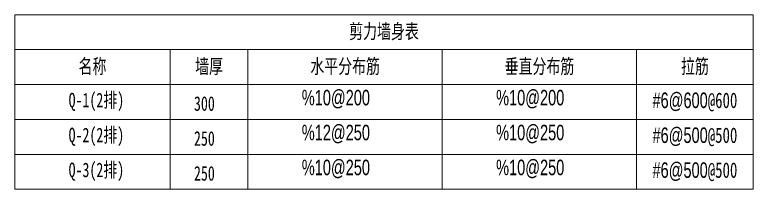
# Model space of a CAD drawing. Header units: millimetres. Extents: x -3831 to 465700, y 39900 to 106100.
# Drawn here: x 248934 to 258434, y 41538 to 43788 of the extents above; entities that cross this region are included whole.
import ezdxf

# ---------------------------------------------------------------- set-up
doc = ezdxf.new("R2010")
doc.units = ezdxf.units.MM
doc.layers.add('S_DistributionSteelTxt', color=7, linetype='Continuous', lineweight=9)
doc.styles.add('xxxx', font='RIF.ttf')
doc.styles.add('宋体', font='')
doc.styles.get('宋体').set_extended_font_data('宋体')

msp = doc.modelspace()

# ---------------------------------------------------------------- linework, layer by layer
at = {"layer": 'S_DistributionSteelTxt'}
for p, q in [((248934.39846, 43787.57928), (248934.39846, 41537.57928)), ((248934.39846, 43787.57928), (258434.39846, 43787.57928)), ((258434.39846, 43787.57928), (258434.39846, 41537.57928)), ((248934.39846, 43337.57928), (258434.39846, 43337.57928)), ((250934.39846, 43337.57928), (250934.39846, 41537.57928)), ((251934.39846, 43337.57928), (251934.39846, 41537.57928)), ((254434.39846, 43337.57928), (254434.39846, 41537.57928)), ((256934.39846, 43337.57928), (256934.39846, 41537.57928)), ((248934.39846, 42887.57928), (258434.39846, 42887.57928)), ((248934.39846, 42437.57928), (258434.39846, 42437.57928)), ((248934.39846, 41987.57928), (258434.39846, 41987.57928)), ((248934.39846, 41537.57928), (258434.39846, 41537.57928))]:
    msp.add_line(p, q, dxfattribs=at)

# ---------------------------------------------------------------- texts
at = {"layer": 'S_DistributionSteelTxt', "char_height": 187.5, "attachment_point": 5, "line_spacing_factor": 1.1, "style": '宋体'}
for s, insert, width in [('\\pxsm1.0;{\\W0.70;剪力墙身表}', (253684.39846, 43562.57928), 9500), ('\\pxsm1.0;{\\W0.70;名称}', (249934.39846, 43112.57928), 2000), ('\\pxsm1.0;{\\W0.70;墙厚}', (251434.39846, 43112.57928), 1000), ('\\pxsm1.0;{\\W0.70;水平分布筋}', (253184.39846, 43112.57928), 2500), ('\\pxsm1.0;{\\W0.70;垂直分布筋}', (255684.39846, 43112.57928), 2500), ('\\pxsm1.0;{\\W0.70;拉筋}', (257684.39846, 43112.57928), 1500), ('\\pxsm1.0;{\\W0.70;Q-1(2排)}', (249984.39846, 42662.57928), 2100), ('\\pxsm1.0;{\\W0.70;300}', (251373.80081, 42641.15643), 787.5), ('\\pxsm1.0;{\\W0.70;Q-2(2排)}', (249984.39846, 42212.57928), 2100), ('\\pxsm1.0;{\\W0.70;250}', (251373.80081, 42191.15643), 787.5), ('\\pxsm1.0;{\\W0.70;Q-3(2排)}', (249984.39846, 41762.57928), 2100), ('\\pxsm1.0;{\\W0.70;250}', (251373.80081, 41741.15643), 787.5)]:
    msp.add_mtext(s, dxfattribs=dict(at, insert=insert, width=width))
at = {"layer": 'S_DistributionSteelTxt', "char_height": 200, "attachment_point": 5, "style": 'xxxx'}
for s, insert, width in [('{\\W0.7;%10@200}', (253065.3969, 42699.06921), 884.4), ('{\\W0.7;%10@200}', (255565.3969, 42699.06921), 884.4), ('{\\W0.7;#6@600\\fSimSun|b0|i0|c134|p34;@600}', (257684.39846, 42662.57928), 1500), ('{\\W0.7;%12@250}', (253065.3969, 42249.06921), 884.4), ('{\\W0.7;%10@250}', (255565.3969, 42249.06921), 884.4), ('{\\W0.7;#6@500\\fSimSun|b0|i0|c134|p34;@500}', (257684.39846, 42212.57928), 1500), ('{\\W0.7;%10@250}', (253065.3969, 41799.06921), 884.4), ('{\\W0.7;%10@250}', (255565.3969, 41799.06921), 884.4), ('{\\W0.7;#6@500\\fSimSun|b0|i0|c134|p34;@500}', (257684.39846, 41762.57928), 1500)]:
    msp.add_mtext(s, dxfattribs=dict(at, insert=insert, width=width))

doc.saveas('drawing.dxf')
